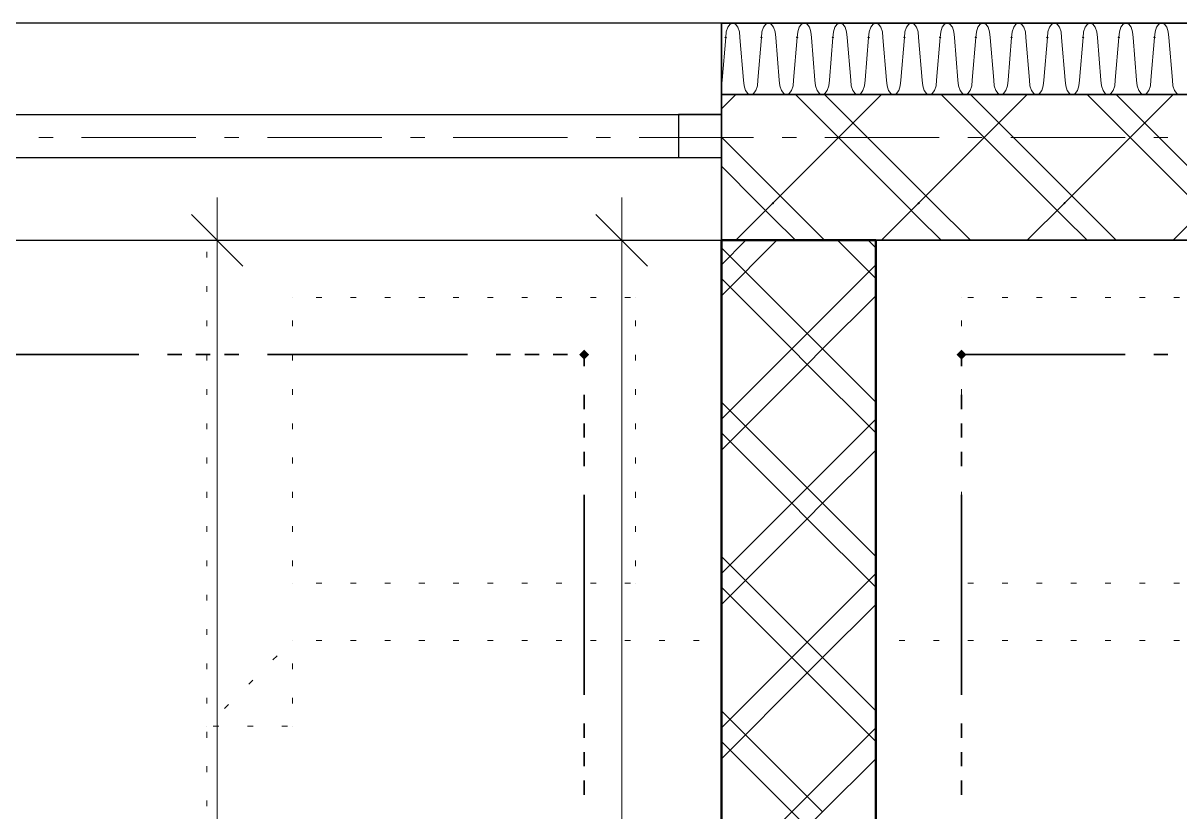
# Model space of a CAD drawing. Header units: millimetres. Extents: x 0 to 594, y 0 to 420.
# Drawn here: x 488.66 to 509.4, y 319.81 to 333.95 of the extents above; entities that cross this region are included whole.
import ezdxf

# ---------------------------------------------------------------- set-up
doc = ezdxf.new("R2010")
doc.units = ezdxf.units.MM
doc.header["$LTSCALE"] = 8
for name, color, linetype in [('PDF_Koty delkove', 7, 'Continuous'), ('PDF_Nabytek', 7, 'Continuous'), ('PDF_Okna', 7, 'Continuous'), ('PDF_Osy hlavni', 7, 'Continuous'), ('PDF_Pozarni useky', 7, 'Continuous'), ('PDF_Steny akusticke', 7, 'Continuous'), ('PDF_Steny sendvic', 7, 'Continuous')]:
    doc.layers.add(name, color=color, linetype=linetype)

msp = doc.modelspace()

# ---------------------------------------------------------------- linework, layer by layer
at = {"layer": 'PDF_Koty delkove', "lineweight": 18}
for points in [[(492.14, 330.055), (492.14, 330.824)], [(499.39, 330.824), (499.39, 330.055), (499.39, 274.398), (499.39, 271.631), (499.39, 250.465), (499.39, 248.312), (499.39, 247.543)], [(492.601, 329.594), (491.679, 330.516)], [(499.851, 329.594), (498.928, 330.516)], [(492.909, 330.055), (492.14, 330.055), (491.371, 330.055)], [(492.14, 243.7), (492.14, 248.312), (492.14, 250.465), (492.14, 272.912), (492.14, 274.398), (492.14, 288.236), (492.14, 330.055)], [(500.158, 330.055), (499.39, 330.055), (498.621, 330.055)]]:
    msp.add_lwpolyline(points, dxfattribs=at)
at = {"layer": 'PDF_Nabytek', "lineweight": 13}
for points in [[(491.952, 330.055), (491.952, 330.055)], [(491.952, 330.055), (491.952, 330.055)], [(492.168, 330.055), (492.066, 330.055)], [(492.783, 330.055), (492.681, 330.055)], [(493.398, 330.055), (493.296, 330.055)], [(494.013, 330.055), (493.911, 330.055)], [(494.628, 330.055), (494.526, 330.055)], [(495.243, 330.055), (495.141, 330.055)], [(495.858, 330.055), (495.756, 330.055)], [(496.473, 330.055), (496.371, 330.055)], [(497.088, 330.055), (496.986, 330.055)], [(497.703, 330.055), (497.601, 330.055)], [(498.318, 330.055), (498.216, 330.055)], [(498.933, 330.055), (498.831, 330.055)], [(499.548, 330.055), (499.446, 330.055)], [(500.163, 330.055), (500.061, 330.055)], [(500.778, 330.055), (500.676, 330.055)], [(501.177, 330.055), (501.177, 330.055)], [(501.177, 330.055), (501.177, 330.055)], [(503.945, 330.055), (503.945, 330.055)], [(503.945, 330.055), (503.945, 330.055)], [(504.468, 330.055), (504.366, 330.055)], [(505.083, 330.055), (504.981, 330.055)], [(505.698, 330.055), (505.596, 330.055)], [(506.313, 330.055), (506.211, 330.055)], [(506.928, 330.055), (506.826, 330.055)], [(507.543, 330.055), (507.441, 330.055)], [(508.158, 330.055), (508.056, 330.055)], [(508.773, 330.055), (508.671, 330.055)], [(509.388, 330.055), (509.286, 330.055)], [(491.952, 329.745), (491.952, 329.848)], [(501.177, 329.745), (501.177, 329.848)], [(503.945, 329.745), (503.945, 329.848)], [(491.952, 329.13), (491.952, 329.233)], [(501.177, 329.13), (501.177, 329.233)], [(503.945, 329.13), (503.945, 329.233)], [(493.49, 329.03), (493.49, 329.03)], [(493.49, 329.03), (493.49, 329.03)], [(494.013, 329.03), (493.911, 329.03)], [(494.628, 329.03), (494.526, 329.03)], [(495.243, 329.03), (495.141, 329.03)], [(495.858, 329.03), (495.756, 329.03)], [(496.473, 329.03), (496.371, 329.03)], [(497.088, 329.03), (496.986, 329.03)], [(497.703, 329.03), (497.601, 329.03)], [(498.318, 329.03), (498.216, 329.03)], [(498.933, 329.03), (498.831, 329.03)], [(499.548, 329.03), (499.446, 329.03)], [(499.64, 329.03), (499.64, 329.03)], [(499.64, 329.03), (499.64, 329.03)], [(505.482, 329.03), (505.482, 329.03)], [(505.482, 329.03), (505.482, 329.03)], [(505.698, 329.03), (505.596, 329.03)], [(506.313, 329.03), (506.211, 329.03)], [(506.928, 329.03), (506.826, 329.03)], [(507.543, 329.03), (507.441, 329.03)], [(508.158, 329.03), (508.056, 329.03)], [(508.773, 329.03), (508.671, 329.03)], [(509.388, 329.03), (509.286, 329.03)], [(491.952, 328.515), (491.952, 328.618)], [(493.49, 328.515), (493.49, 328.618)], [(499.64, 328.515), (499.64, 328.618)], [(501.177, 328.515), (501.177, 328.618)], [(503.945, 328.515), (503.945, 328.618)], [(505.482, 328.515), (505.482, 328.618)], [(491.952, 327.9), (491.952, 328.003)], [(493.49, 327.9), (493.49, 328.003)], [(499.64, 327.9), (499.64, 328.003)], [(501.177, 327.9), (501.177, 328.003)], [(503.945, 327.9), (503.945, 328.003)], [(505.482, 327.9), (505.482, 328.003)], [(491.952, 327.285), (491.952, 327.388)], [(493.49, 327.285), (493.49, 327.388)], [(499.64, 327.285), (499.64, 327.388)], [(501.177, 327.285), (501.177, 327.388)], [(503.945, 327.285), (503.945, 327.388)], [(505.482, 327.285), (505.482, 327.388)], [(491.952, 326.67), (491.952, 326.773)], [(493.49, 326.67), (493.49, 326.773)], [(499.64, 326.67), (499.64, 326.773)], [(501.177, 326.67), (501.177, 326.773)], [(503.945, 326.67), (503.945, 326.773)], [(505.482, 326.67), (505.482, 326.773)], [(491.952, 326.055), (491.952, 326.158)], [(493.49, 326.055), (493.49, 326.158)], [(499.64, 326.055), (499.64, 326.158)], [(501.177, 326.055), (501.177, 326.158)], [(503.945, 326.055), (503.945, 326.158)], [(505.482, 326.055), (505.482, 326.158)], [(491.952, 325.44), (491.952, 325.543)], [(493.49, 325.44), (493.49, 325.543)], [(499.64, 325.44), (499.64, 325.543)], [(501.177, 325.44), (501.177, 325.543)], [(503.945, 325.44), (503.945, 325.543)], [(505.482, 325.44), (505.482, 325.543)], [(491.952, 324.825), (491.952, 324.928)], [(493.49, 324.825), (493.49, 324.928)], [(499.64, 324.825), (499.64, 324.928)], [(501.177, 324.825), (501.177, 324.928)], [(503.945, 324.825), (503.945, 324.928)], [(505.482, 324.825), (505.482, 324.928)], [(491.952, 324.21), (491.952, 324.313)], [(493.49, 324.21), (493.49, 324.313)], [(499.64, 324.21), (499.64, 324.313)], [(501.177, 324.21), (501.177, 324.313)], [(503.945, 324.21), (503.945, 324.313)], [(505.482, 324.21), (505.482, 324.313)], [(493.49, 323.905), (493.49, 323.905)], [(493.49, 323.905), (493.49, 323.905)], [(494.013, 323.905), (493.911, 323.905)], [(494.628, 323.905), (494.526, 323.905)], [(495.243, 323.905), (495.141, 323.905)], [(495.858, 323.905), (495.756, 323.905)], [(496.473, 323.905), (496.371, 323.905)], [(497.088, 323.905), (496.986, 323.905)], [(497.703, 323.905), (497.601, 323.905)], [(498.318, 323.905), (498.216, 323.905)], [(498.933, 323.905), (498.831, 323.905)], [(499.548, 323.905), (499.446, 323.905)], [(499.64, 323.905), (499.64, 323.905)], [(499.64, 323.905), (499.64, 323.905)], [(505.482, 323.905), (505.482, 323.905)], [(505.482, 323.905), (505.482, 323.905)], [(505.698, 323.905), (505.596, 323.905)], [(506.313, 323.905), (506.211, 323.905)], [(506.928, 323.905), (506.826, 323.905)], [(507.543, 323.905), (507.441, 323.905)], [(508.158, 323.905), (508.056, 323.905)], [(508.773, 323.905), (508.671, 323.905)], [(509.388, 323.905), (509.286, 323.905)], [(491.952, 323.595), (491.952, 323.698)], [(501.177, 323.595), (501.177, 323.698)], [(503.945, 323.595), (503.945, 323.698)], [(491.952, 322.98), (491.952, 323.083)], [(501.177, 322.98), (501.177, 323.083)], [(503.945, 322.98), (503.945, 323.083)], [(493.49, 322.88), (493.49, 322.88)], [(493.49, 322.88), (493.49, 322.88)], [(493.49, 322.88), (493.49, 322.88)], [(494.013, 322.88), (493.911, 322.88)], [(494.628, 322.88), (494.526, 322.88)], [(495.243, 322.88), (495.141, 322.88)], [(495.858, 322.88), (495.756, 322.88)], [(496.473, 322.88), (496.371, 322.88)], [(497.088, 322.88), (496.986, 322.88)], [(497.703, 322.88), (497.601, 322.88)], [(498.318, 322.88), (498.216, 322.88)], [(498.933, 322.88), (498.831, 322.88)], [(499.548, 322.88), (499.446, 322.88)], [(500.163, 322.88), (500.061, 322.88)], [(500.778, 322.88), (500.676, 322.88)], [(501.177, 322.88), (501.177, 322.88)], [(503.945, 322.88), (503.945, 322.88)], [(504.468, 322.88), (504.366, 322.88)], [(505.083, 322.88), (504.981, 322.88)], [(505.698, 322.88), (505.596, 322.88)], [(506.313, 322.88), (506.211, 322.88)], [(506.928, 322.88), (506.826, 322.88)], [(507.543, 322.88), (507.441, 322.88)], [(508.158, 322.88), (508.056, 322.88)], [(508.773, 322.88), (508.671, 322.88)], [(509.388, 322.88), (509.286, 322.88)], [(491.952, 322.365), (491.952, 322.468)], [(493.138, 322.529), (493.211, 322.601)], [(493.49, 322.365), (493.49, 322.468)], [(501.177, 322.365), (501.177, 322.468)], [(503.945, 322.365), (503.945, 322.468)], [(492.703, 322.094), (492.776, 322.166)], [(491.952, 321.75), (491.952, 321.853)], [(493.49, 321.75), (493.49, 321.853)], [(501.177, 321.75), (501.177, 321.853)], [(503.945, 321.75), (503.945, 321.853)], [(492.268, 321.659), (492.341, 321.731)], [(491.952, 321.343), (491.952, 321.343)], [(491.952, 321.343), (491.952, 321.343)], [(491.952, 321.135), (491.952, 321.238)], [(492.168, 321.343), (492.066, 321.343)], [(492.783, 321.343), (492.681, 321.343)], [(493.398, 321.343), (493.296, 321.343)], [(493.49, 321.343), (493.49, 321.343)], [(493.49, 321.343), (493.49, 321.343)], [(501.177, 321.135), (501.177, 321.238)], [(503.945, 321.135), (503.945, 321.238)], [(491.952, 320.52), (491.952, 320.623)], [(501.177, 320.52), (501.177, 320.623)], [(503.945, 320.52), (503.945, 320.623)], [(491.952, 319.905), (491.952, 320.008)], [(501.177, 319.905), (501.177, 320.008)], [(503.945, 319.905), (503.945, 320.008)]]:
    msp.add_lwpolyline(points, dxfattribs=at)
at = {"layer": 'PDF_Okna', "lineweight": 25}
for points in [[(501.178, 333.95), (486.828, 333.95)], [(486.828, 332.31), (501.178, 332.31)], [(486.828, 331.541), (501.178, 331.541)], [(486.828, 330.055), (501.177, 330.055)]]:
    msp.add_lwpolyline(points, dxfattribs=at)
msp.add_lwpolyline([(501.178, 332.31), (500.409, 332.31), (500.409, 331.541), (501.178, 331.541)], close=True, dxfattribs=at)
at = {"layer": 'PDF_Osy hlavni', "lineweight": 18}
for points in [[(489.196, 331.9), (488.94, 331.9)], [(491.758, 331.9), (489.708, 331.9)], [(492.527, 331.9), (492.271, 331.9)], [(495.089, 331.9), (493.039, 331.9)], [(495.858, 331.9), (495.602, 331.9)], [(498.421, 331.9), (496.371, 331.9)], [(499.189, 331.9), (498.933, 331.9)], [(501.752, 331.9), (499.702, 331.9)], [(502.521, 331.9), (502.264, 331.9)], [(505.083, 331.9), (503.033, 331.9)], [(505.852, 331.9), (505.596, 331.9)], [(508.414, 331.9), (506.364, 331.9)], [(509.183, 331.9), (508.927, 331.9)]]:
    msp.add_lwpolyline(points, dxfattribs=at)
at = {"layer": 'PDF_Pozarni useky', "lineweight": 35}
for points in [[(490.733, 328.005), (487.146, 328.005)], [(491.502, 328.005), (491.246, 328.005)], [(492.015, 328.005), (491.758, 328.005)], [(492.527, 328.005), (492.271, 328.005)], [(496.627, 328.005), (493.039, 328.005)], [(497.396, 328.005), (497.139, 328.005)], [(497.908, 328.005), (497.652, 328.005)], [(498.421, 328.005), (498.164, 328.005)], [(498.717, 327.798), (498.717, 328.005)], [(505.482, 327.798), (505.482, 328.005), (508.414, 328.005)], [(509.183, 328.005), (508.927, 328.005)], [(498.717, 327.029), (498.717, 327.285)], [(505.482, 327.029), (505.482, 327.285)], [(498.717, 326.517), (498.717, 326.773)], [(505.482, 326.517), (505.482, 326.773)], [(498.717, 326.004), (498.717, 326.26)], [(505.482, 326.004), (505.482, 326.26)], [(498.717, 321.904), (498.717, 325.492)], [(505.482, 321.904), (505.482, 325.492)], [(498.717, 321.135), (498.717, 321.392)], [(505.482, 321.135), (505.482, 321.392)], [(498.717, 320.623), (498.717, 320.879)], [(505.482, 320.623), (505.482, 320.879)], [(498.717, 320.11), (498.717, 320.367)], [(505.482, 320.11), (505.482, 320.367)]]:
    msp.add_lwpolyline(points, dxfattribs=at)
at = {"layer": 'PDF_Pozarni useky', "lineweight": 35, "transparency": 33554559}
for points in [[(498.807, 328.005), (498.717, 327.916), (498.717, 328.095), (498.628, 328.005)], [(498.717, 327.916), (498.628, 328.005), (498.807, 328.005), (498.717, 328.095)], [(505.482, 327.916), (505.393, 328.005), (505.572, 328.005), (505.482, 328.095)], [(505.572, 328.005), (505.482, 327.916), (505.482, 328.095), (505.393, 328.005)]]:
    msp.add_solid(points, dxfattribs=at)
at = {"layer": 'PDF_Steny akusticke', "lineweight": 9}
for points in [[(501.177, 329.614), (501.618, 330.055)], [(501.177, 329.061), (502.171, 330.055)], [(502.715, 328.384), (501.177, 329.922)], [(503.945, 329.368), (503.258, 330.055)], [(503.945, 329.922), (503.811, 330.055)], [(502.715, 328.384), (503.945, 329.614)], [(502.438, 328.108), (501.177, 329.368)], [(502.991, 328.108), (503.945, 329.061)], [(502.438, 328.108), (502.715, 328.384)], [(502.715, 327.831), (502.991, 328.108), (502.715, 328.384)], [(501.177, 326.847), (502.438, 328.108)], [(503.945, 326.601), (502.715, 327.831), (502.438, 328.108)], [(503.945, 327.154), (502.991, 328.108)], [(501.177, 326.293), (502.715, 327.831)], [(502.715, 325.617), (501.177, 327.154)], [(502.715, 325.617), (503.945, 326.847)], [(502.438, 325.34), (501.177, 326.601)], [(502.991, 325.34), (503.945, 326.293)], [(502.438, 325.34), (502.715, 325.617)], [(502.991, 325.34), (502.715, 325.617)], [(501.177, 324.08), (502.438, 325.34)], [(503.945, 323.834), (502.715, 325.063), (502.438, 325.34)], [(502.715, 325.063), (502.991, 325.34)], [(503.945, 324.387), (502.991, 325.34)], [(501.177, 323.526), (502.715, 325.063)], [(502.715, 322.85), (501.177, 324.387)], [(502.715, 322.85), (503.945, 324.08)], [(502.438, 322.573), (501.177, 323.834)], [(502.991, 322.573), (503.945, 323.526)], [(502.438, 322.573), (502.715, 322.85)], [(502.991, 322.573), (502.715, 322.85)], [(501.177, 321.312), (502.438, 322.573)], [(502.715, 322.296), (502.438, 322.573)], [(502.715, 322.296), (502.991, 322.573)], [(503.945, 321.62), (502.991, 322.573)], [(501.177, 320.759), (502.715, 322.296)], [(503.945, 321.066), (502.715, 322.296)], [(502.715, 320.082), (501.177, 321.62)], [(502.991, 319.805), (502.715, 320.082), (503.945, 321.312)], [(502.438, 319.805), (501.177, 321.066)], [(502.991, 319.805), (503.945, 320.759)], [(502.438, 319.805), (502.715, 320.082)], [(501.177, 318.545), (502.438, 319.805)], [(503.945, 318.299), (502.715, 319.529), (502.438, 319.805)], [(502.715, 319.529), (502.991, 319.805)]]:
    msp.add_lwpolyline(points, dxfattribs=at)
at = {"layer": 'PDF_Steny akusticke', "lineweight": 50}
msp.add_lwpolyline([(503.945, 274.398), (503.945, 330.055), (501.178, 330.055), (501.177, 330.055), (501.177, 274.398)], dxfattribs=at)
at = {"layer": 'PDF_Steny sendvic', "lineweight": 35}
for points in [[(514.707, 333.95), (501.178, 333.95)], [(501.178, 332.669), (501.178, 333.95)], [(514.707, 332.669), (501.178, 332.669), (514.707, 332.669), (514.707, 332.31), (514.707, 331.541), (514.707, 330.055), (503.945, 330.055), (501.178, 330.055), (501.178, 331.541), (501.178, 332.31), (501.178, 332.669)]]:
    msp.add_lwpolyline(points, dxfattribs=at)
at = {"layer": 'PDF_Steny sendvic', "lineweight": 9}
for points in [[(501.382, 333.95), (501.333, 333.931), (501.292, 333.875), (501.264, 333.792), (501.254, 333.694)], [(501.51, 333.694), (501.501, 333.792), (501.473, 333.875), (501.431, 333.931), (501.382, 333.95)], [(502.023, 333.95), (501.974, 333.931), (501.932, 333.875), (501.904, 333.792), (501.895, 333.694)], [(502.151, 333.694), (502.141, 333.792), (502.113, 333.875), (502.072, 333.931), (502.023, 333.95)], [(502.663, 333.95), (502.614, 333.931), (502.573, 333.875), (502.545, 333.792), (502.535, 333.694)], [(502.792, 333.694), (502.782, 333.792), (502.754, 333.875), (502.713, 333.931), (502.663, 333.95)], [(503.304, 333.95), (503.255, 333.931), (503.213, 333.875), (503.186, 333.792), (503.176, 333.694)], [(503.432, 333.694), (503.422, 333.792), (503.395, 333.875), (503.353, 333.931), (503.304, 333.95)], [(503.945, 333.95), (503.896, 333.931), (503.854, 333.875), (503.826, 333.792), (503.817, 333.694)], [(504.073, 333.694), (504.063, 333.792), (504.035, 333.875), (503.994, 333.931), (503.945, 333.95)], [(504.585, 333.95), (504.536, 333.931), (504.495, 333.875), (504.467, 333.792), (504.457, 333.694)], [(504.713, 333.694), (504.704, 333.792), (504.676, 333.875), (504.634, 333.931), (504.585, 333.95)], [(505.226, 333.95), (505.177, 333.931), (505.135, 333.875), (505.108, 333.792), (505.098, 333.694)], [(505.354, 333.694), (505.344, 333.792), (505.317, 333.875), (505.275, 333.931), (505.226, 333.95)], [(505.867, 333.95), (505.818, 333.931), (505.776, 333.875), (505.748, 333.792), (505.738, 333.694)], [(505.995, 333.694), (505.985, 333.792), (505.957, 333.875), (505.916, 333.931), (505.867, 333.95)], [(506.507, 333.95), (506.458, 333.931), (506.417, 333.875), (506.389, 333.792), (506.379, 333.694)], [(506.635, 333.694), (506.626, 333.792), (506.598, 333.875), (506.556, 333.931), (506.507, 333.95)], [(507.148, 333.95), (507.099, 333.931), (507.057, 333.875), (507.029, 333.792), (507.02, 333.694)], [(507.276, 333.694), (507.266, 333.792), (507.238, 333.875), (507.197, 333.931), (507.148, 333.95)], [(507.788, 333.95), (507.739, 333.931), (507.698, 333.875), (507.67, 333.792), (507.66, 333.694)], [(507.917, 333.694), (507.907, 333.792), (507.879, 333.875), (507.837, 333.931), (507.788, 333.95)], [(508.429, 333.95), (508.38, 333.931), (508.338, 333.875), (508.311, 333.792), (508.301, 333.694)], [(508.547, 333.792), (508.52, 333.875), (508.478, 333.931), (508.429, 333.95)], [(509.07, 333.95), (509.021, 333.931), (508.979, 333.875), (508.951, 333.792), (508.942, 333.694)], [(509.198, 333.694), (509.188, 333.792), (509.16, 333.875), (509.119, 333.931), (509.07, 333.95)], [(501.191, 332.925), (501.254, 333.694)], [(501.51, 333.694), (501.574, 332.925)], [(501.831, 332.925), (501.895, 333.694)], [(502.151, 333.694), (502.214, 332.925)], [(502.472, 332.925), (502.535, 333.694)], [(502.792, 333.694), (502.855, 332.925)], [(503.113, 332.925), (503.176, 333.694)], [(503.432, 333.694), (503.496, 332.925)], [(503.753, 332.925), (503.817, 333.694)], [(504.073, 333.694), (504.136, 332.925)], [(504.394, 332.925), (504.457, 333.694)], [(504.713, 333.694), (504.777, 332.925)], [(505.034, 332.925), (505.098, 333.694)], [(505.354, 333.694), (505.417, 332.925)], [(505.675, 332.925), (505.738, 333.694)], [(505.995, 333.694), (506.058, 332.925)], [(506.316, 332.925), (506.379, 333.694)], [(506.635, 333.694), (506.699, 332.925)], [(506.956, 332.925), (507.02, 333.694)], [(507.276, 333.694), (507.339, 332.925)], [(507.597, 332.925), (507.66, 333.694)], [(507.917, 333.694), (507.98, 332.925)], [(508.238, 332.925), (508.301, 333.694)], [(508.557, 333.694), (508.547, 333.792)], [(508.557, 333.694), (508.621, 332.925)], [(508.878, 332.925), (508.942, 333.694)], [(509.198, 333.694), (509.261, 332.925)], [(501.178, 332.817), (501.181, 332.827), (501.191, 332.925)], [(501.191, 332.925), (501.191, 332.925)], [(501.574, 332.925), (501.584, 332.827), (501.611, 332.743), (501.653, 332.687), (501.689, 332.669)], [(501.716, 332.669), (501.752, 332.687), (501.794, 332.743), (501.822, 332.827), (501.831, 332.925)], [(501.831, 332.925), (501.831, 332.925)], [(502.214, 332.925), (502.224, 332.827), (502.252, 332.743), (502.294, 332.687), (502.33, 332.669)], [(502.357, 332.669), (502.392, 332.687), (502.434, 332.743), (502.462, 332.827), (502.472, 332.925)], [(502.472, 332.925), (502.472, 332.925)], [(502.855, 332.925), (502.865, 332.827), (502.893, 332.743), (502.935, 332.687), (502.97, 332.669)], [(502.997, 332.669), (503.033, 332.687), (503.075, 332.743), (503.103, 332.827), (503.113, 332.925)], [(503.113, 332.925), (503.113, 332.925)], [(503.496, 332.925), (503.505, 332.827), (503.533, 332.743), (503.575, 332.687), (503.611, 332.669)], [(503.638, 332.669), (503.674, 332.687), (503.715, 332.743), (503.743, 332.827), (503.753, 332.925)], [(503.753, 332.925), (503.753, 332.925)], [(504.136, 332.925), (504.146, 332.827), (504.174, 332.743), (504.216, 332.687), (504.252, 332.669)], [(504.278, 332.669), (504.314, 332.687), (504.356, 332.743), (504.384, 332.827), (504.394, 332.925)], [(504.394, 332.925), (504.394, 332.925)], [(504.777, 332.925), (504.787, 332.827), (504.815, 332.743), (504.856, 332.687), (504.892, 332.669)], [(504.919, 332.669), (504.955, 332.687), (504.997, 332.743), (505.025, 332.827), (505.034, 332.925)], [(505.034, 332.925), (505.034, 332.925)], [(505.417, 332.925), (505.427, 332.827), (505.455, 332.743)], [(505.56, 332.669), (505.596, 332.687), (505.637, 332.743), (505.665, 332.827), (505.675, 332.925)], [(505.675, 332.925), (505.675, 332.925)], [(506.058, 332.925), (506.068, 332.827), (506.096, 332.743), (506.138, 332.687), (506.173, 332.669)], [(506.2, 332.669), (506.236, 332.687), (506.278, 332.743), (506.306, 332.827), (506.316, 332.925)], [(506.316, 332.925), (506.316, 332.925)], [(506.699, 332.925), (506.709, 332.827), (506.736, 332.743), (506.778, 332.687), (506.814, 332.669)], [(506.841, 332.669), (506.877, 332.687), (506.919, 332.743), (506.946, 332.827), (506.956, 332.925)], [(506.956, 332.925), (506.956, 332.925)], [(507.339, 332.925), (507.349, 332.827), (507.377, 332.743), (507.419, 332.687), (507.455, 332.669)], [(507.482, 332.669), (507.517, 332.687), (507.559, 332.743), (507.587, 332.827), (507.597, 332.925)], [(507.597, 332.925), (507.597, 332.925)], [(507.98, 332.925), (507.99, 332.827), (508.018, 332.743), (508.059, 332.687), (508.095, 332.669)], [(508.158, 332.687), (508.2, 332.743), (508.228, 332.827), (508.238, 332.925)], [(508.238, 332.925), (508.238, 332.925)], [(508.621, 332.925), (508.63, 332.827), (508.658, 332.743), (508.7, 332.687), (508.736, 332.669)], [(508.763, 332.669), (508.799, 332.687), (508.84, 332.743), (508.868, 332.827), (508.878, 332.925)], [(508.878, 332.925), (508.878, 332.925)], [(509.261, 332.925), (509.271, 332.827), (509.299, 332.743), (509.341, 332.687), (509.377, 332.669)], [(501.178, 332.413), (501.433, 332.669)], [(501.433, 330.055), (502.1, 330.721), (504.047, 332.669)], [(504.452, 330.721), (502.505, 332.669)], [(505.641, 330.055), (504.975, 330.721), (504.713, 330.983), (503.027, 332.669)], [(504.047, 330.055), (504.713, 330.721), (506.661, 332.669)], [(507.732, 330.055), (507.327, 330.46), (507.066, 330.721), (505.118, 332.669)], [(505.455, 332.743), (505.497, 332.687), (505.533, 332.669)], [(508.255, 330.055), (507.589, 330.721), (507.327, 330.983), (505.641, 332.669)], [(506.661, 330.055), (507.327, 330.721), (509.275, 332.669)], [(510.346, 330.055), (509.941, 330.46), (509.68, 330.721), (507.732, 332.669)], [(508.122, 332.669), (508.158, 332.687)], [(510.869, 330.055), (510.202, 330.721), (509.941, 330.983), (508.255, 332.669)], [(509.275, 330.055), (509.941, 330.721), (511.888, 332.669)], [(503.027, 330.055), (502.361, 330.721), (502.1, 330.983), (501.178, 331.905)], [(501.838, 330.721), (501.178, 331.382)], [(502.1, 330.46), (501.838, 330.721)], [(505.118, 330.055), (504.713, 330.46), (504.452, 330.721)], [(502.505, 330.055), (502.1, 330.46)]]:
    msp.add_lwpolyline(points, dxfattribs=at)
at = {"layer": 'PDF_Steny sendvic', "lineweight": 9, "transparency": 33554559}
for points in [[(501.254, 333.671), (501.231, 333.694), (501.277, 333.694), (501.254, 333.717)], [(501.895, 333.671), (501.872, 333.694), (501.918, 333.694), (501.895, 333.717)], [(502.535, 333.671), (502.512, 333.694), (502.558, 333.694), (502.535, 333.717)], [(503.176, 333.671), (503.153, 333.694), (503.199, 333.694), (503.176, 333.717)], [(503.817, 333.671), (503.794, 333.694), (503.84, 333.694), (503.817, 333.717)], [(504.457, 333.671), (504.434, 333.694), (504.48, 333.694), (504.457, 333.717)], [(505.098, 333.671), (505.075, 333.694), (505.121, 333.694), (505.098, 333.717)], [(505.738, 333.671), (505.715, 333.694), (505.762, 333.694), (505.738, 333.717)], [(506.379, 333.671), (506.356, 333.694), (506.402, 333.694), (506.379, 333.717)], [(507.02, 333.671), (506.997, 333.694), (507.043, 333.694), (507.02, 333.717)], [(507.66, 333.671), (507.637, 333.694), (507.683, 333.694), (507.66, 333.717)], [(508.301, 333.671), (508.278, 333.694), (508.324, 333.694), (508.301, 333.717)], [(508.942, 333.671), (508.918, 333.694), (508.965, 333.694), (508.942, 333.717)], [(502.1, 330.698), (502.077, 330.721), (502.123, 330.721), (502.1, 330.745)], [(504.713, 330.698), (504.69, 330.721), (504.737, 330.721), (504.713, 330.745)], [(507.327, 330.698), (507.304, 330.721), (507.35, 330.721), (507.327, 330.745)]]:
    msp.add_solid(points, dxfattribs=at)

doc.saveas('drawing.dxf')
